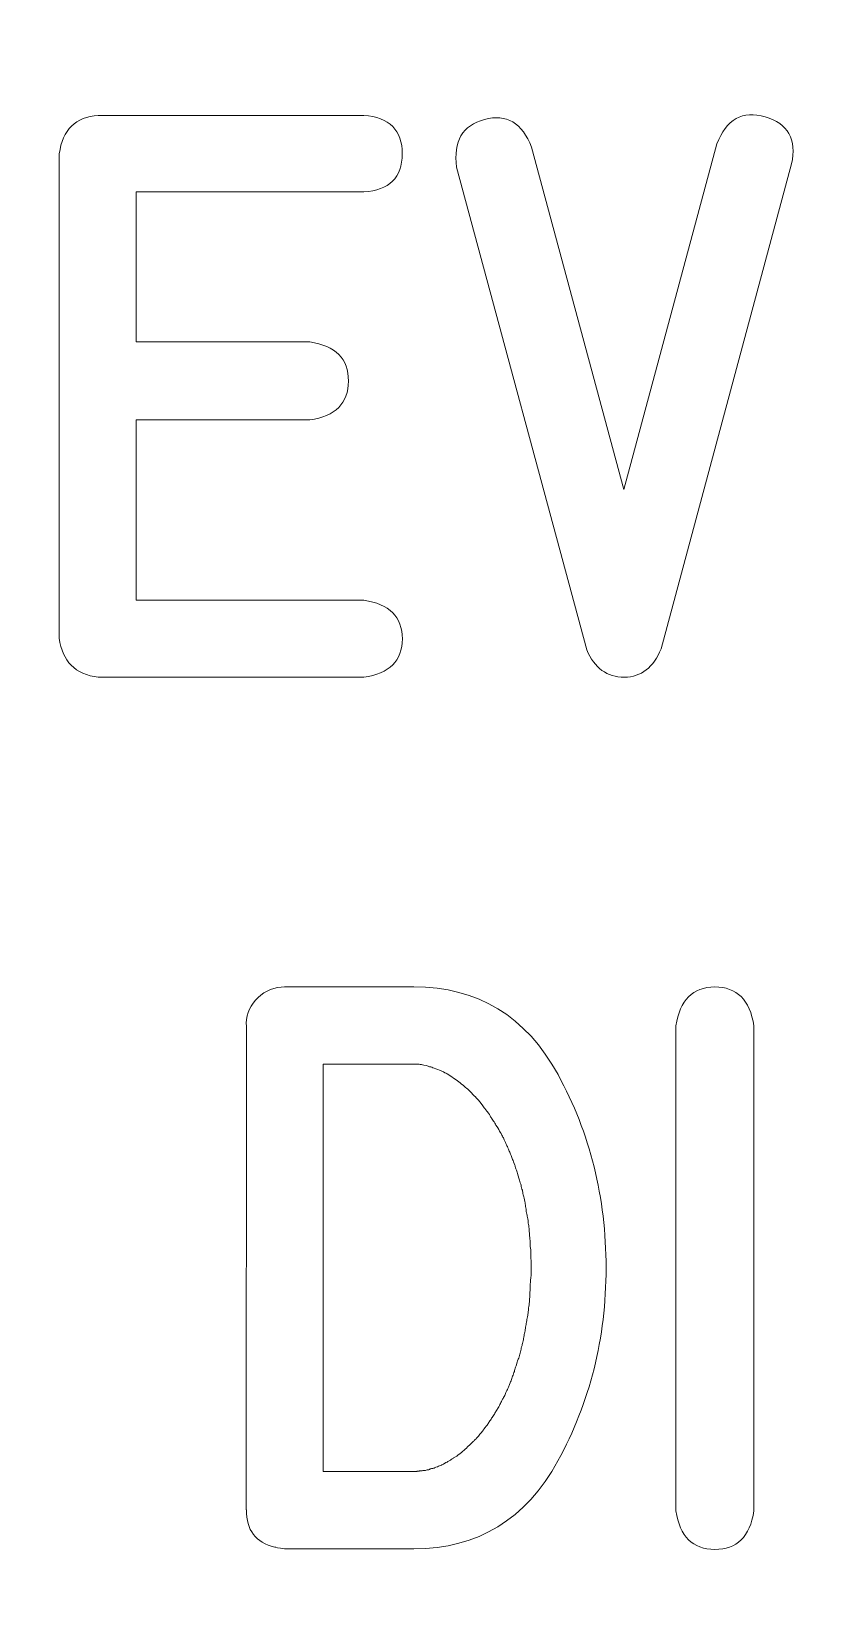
# Model space of a CAD drawing. Header units: millimetres. Extents: x -72 to 72, y -123 to 123.
# Drawn here: x 31.18 to 35.6, y 105.15 to 114.09 of the extents above; entities that cross this region are included whole.
import ezdxf

# ---------------------------------------------------------------- set-up
doc = ezdxf.new("R2010")
doc.units = ezdxf.units.MM
doc.header["$MEASUREMENT"] = 0
doc.layers.add('Layer 1', color=7, linetype='Continuous')

msp = doc.modelspace()

# ---------------------------------------------------------------- linework, layer by layer
at = {"layer": 'Layer 1', "lineweight": 9}
msp.add_open_spline([(70.725, 123.025), (70.725, 123.025), (-70.725, 123.025), (-70.725, 123.025), (-70.725, 123.025), (-71.1231, 123.0247), (-71.5047, 122.8663), (-71.786, 122.5847), (-71.786, 122.5847), (-72.0673, 122.303), (-72.2252, 121.923), (-72.225, 121.525), (-72.225, 121.525), (-72.225, 121.525), (-72.225, 117.0375), (-72.225, 117.0375), (-72.225, 117.0375), (-72.2247, 116.6394), (-72.0664, 116.2577), (-71.7847, 115.9764), (-71.7847, 115.9764), (-71.503, 115.6951), (-71.1231, 115.5372), (-70.725, 115.5375), (-70.725, 115.5375), (-70.725, 115.5375), (-68.2625, 115.5375), (-68.2625, 115.5375), (-68.2625, 115.5375), (-66.1189, 115.5375), (-64.1381, 114.3939), (-63.0663, 112.5375), (-63.0663, 112.5375), (-61.9945, 110.6811), (-61.9945, 108.3939), (-63.0663, 106.5375), (-63.0663, 106.5375), (-64.1381, 104.6811), (-66.1189, 103.5375), (-68.2625, 103.5375), (-68.2625, 103.5375), (-68.2625, 103.5375), (-70.725, 103.5375), (-70.725, 103.5375), (-70.725, 103.5375), (-71.1231, 103.5372), (-71.5047, 103.3788), (-71.786, 103.0972), (-71.786, 103.0972), (-72.0673, 102.8155), (-72.2252, 102.4355), (-72.225, 102.0375), (-72.225, 102.0375), (-72.225, 102.0375), (-72.225, 50.3625), (-72.225, 50.3625), (-72.225, 50.3625), (-72.2247, 49.9644), (-72.0664, 49.5827), (-71.7847, 49.3014), (-71.7847, 49.3014), (-71.503, 49.0201), (-71.1231, 48.8622), (-70.725, 48.8625), (-70.725, 48.8625), (-70.725, 48.8625), (-68.2625, 48.8625), (-68.2625, 48.8625), (-68.2625, 48.8625), (-66.1189, 48.8625), (-64.1381, 47.7189), (-63.0663, 45.8625), (-63.0663, 45.8625), (-61.9945, 44.0061), (-61.9945, 41.7189), (-63.0663, 39.8625), (-63.0663, 39.8625), (-64.1381, 38.0061), (-66.1189, 36.8625), (-68.2625, 36.8625), (-68.2625, 36.8625), (-68.2625, 36.8625), (-70.725, 36.8625), (-70.725, 36.8625), (-70.725, 36.8625), (-71.1231, 36.8622), (-71.5047, 36.7038), (-71.786, 36.4222), (-71.786, 36.4222), (-72.0673, 36.1405), (-72.2252, 35.7605), (-72.225, 35.3625), (-72.225, 35.3625), (-72.225, 35.3625), (-72.225, -35.3625), (-72.225, -35.3625), (-72.225, -35.3625), (-72.2247, -35.7606), (-72.0664, -36.1423), (-71.7847, -36.4236), (-71.7847, -36.4236), (-71.503, -36.7049), (-71.1231, -36.8628), (-70.725, -36.8625), (-70.725, -36.8625), (-70.725, -36.8625), (-68.2625, -36.8625), (-68.2625, -36.8625), (-68.2625, -36.8625), (-66.1189, -36.8625), (-64.1381, -38.0061), (-63.0663, -39.8625), (-63.0663, -39.8625), (-61.9945, -41.7189), (-61.9945, -44.0061), (-63.0663, -45.8625), (-63.0663, -45.8625), (-64.1381, -47.7189), (-66.1189, -48.8625), (-68.2625, -48.8625), (-68.2625, -48.8625), (-68.2625, -48.8625), (-70.725, -48.8625), (-70.725, -48.8625), (-70.725, -48.8625), (-71.1231, -48.8628), (-71.5047, -49.0212), (-71.786, -49.3028), (-71.786, -49.3028), (-72.0673, -49.5845), (-72.2252, -49.9645), (-72.225, -50.3625), (-72.225, -50.3625), (-72.225, -50.3625), (-72.225, -102.0375), (-72.225, -102.0375), (-72.225, -102.0375), (-72.2247, -102.4356), (-72.0664, -102.8173), (-71.7847, -103.0986), (-71.7847, -103.0986), (-71.503, -103.3799), (-71.1231, -103.5378), (-70.725, -103.5375), (-70.725, -103.5375), (-70.725, -103.5375), (-68.2625, -103.5375), (-68.2625, -103.5375), (-68.2625, -103.5375), (-66.1189, -103.5375), (-64.1381, -104.6811), (-63.0663, -106.5375), (-63.0663, -106.5375), (-61.9945, -108.3939), (-61.9945, -110.6811), (-63.0663, -112.5375), (-63.0663, -112.5375), (-64.1381, -114.3939), (-66.1189, -115.5375), (-68.2625, -115.5375), (-68.2625, -115.5375), (-68.2625, -115.5375), (-70.725, -115.5375), (-70.725, -115.5375), (-70.725, -115.5375), (-71.1231, -115.5378), (-71.5047, -115.6962), (-71.786, -115.9778), (-71.786, -115.9778), (-72.0673, -116.2595), (-72.2252, -116.6395), (-72.225, -117.0375), (-72.225, -117.0375), (-72.225, -117.0375), (-72.225, -121.525), (-72.225, -121.525), (-72.225, -121.525), (-72.2247, -121.9231), (-72.0664, -122.3048), (-71.7847, -122.5861), (-71.7847, -122.5861), (-71.503, -122.8674), (-71.1231, -123.0253), (-70.725, -123.025), (-70.725, -123.025), (-70.725, -123.025), (70.725, -123.025), (70.725, -123.025), (70.725, -123.025), (71.1231, -123.0248), (71.5048, -122.8664), (71.7861, -122.5847), (71.7861, -122.5847), (72.0674, -122.3031), (72.2253, -121.9231), (72.225, -121.525), (72.225, -121.525), (72.225, -121.525), (72.225, -117.0375), (72.225, -117.0375), (72.225, -117.0375), (72.2248, -116.6395), (72.0664, -116.2578), (71.7847, -115.9765), (71.7847, -115.9765), (71.5031, -115.6952), (71.1231, -115.5373), (70.725, -115.5375), (70.725, -115.5375), (70.725, -115.5375), (68.2625, -115.5375), (68.2625, -115.5375), (68.2625, -115.5375), (66.1189, -115.5375), (64.1382, -114.3939), (63.0664, -112.5375), (63.0664, -112.5375), (61.9946, -110.6811), (61.9946, -108.3939), (63.0664, -106.5375), (63.0664, -106.5375), (64.1382, -104.6811), (66.1189, -103.5375), (68.2625, -103.5375), (68.2625, -103.5375), (68.2625, -103.5375), (70.725, -103.5375), (70.725, -103.5375), (70.725, -103.5375), (71.1231, -103.5373), (71.5048, -103.3789), (71.7861, -103.0972), (71.7861, -103.0972), (72.0674, -102.8156), (72.2253, -102.4356), (72.225, -102.0375), (72.225, -102.0375), (72.225, -102.0375), (72.225, -50.3625), (72.225, -50.3625), (72.225, -50.3625), (72.2248, -49.9645), (72.0664, -49.5828), (71.7847, -49.3015), (71.7847, -49.3015), (71.5031, -49.0202), (71.1231, -48.8623), (70.725, -48.8625), (70.725, -48.8625), (70.725, -48.8625), (68.2625, -48.8625), (68.2625, -48.8625), (68.2625, -48.8625), (66.1189, -48.8625), (64.1382, -47.7189), (63.0664, -45.8625), (63.0664, -45.8625), (61.9946, -44.0061), (61.9946, -41.7189), (63.0664, -39.8625), (63.0664, -39.8625), (64.1382, -38.0061), (66.1189, -36.8625), (68.2625, -36.8625), (68.2625, -36.8625), (68.2625, -36.8625), (70.725, -36.8625), (70.725, -36.8625), (70.725, -36.8625), (71.1231, -36.8623), (71.5048, -36.7039), (71.7861, -36.4222), (71.7861, -36.4222), (72.0674, -36.1406), (72.2253, -35.7606), (72.225, -35.3625), (72.225, -35.3625), (72.225, -35.3625), (72.225, 35.3625), (72.225, 35.3625), (72.225, 35.3625), (72.2248, 35.7605), (72.0664, 36.1422), (71.7847, 36.4235), (71.7847, 36.4235), (71.5031, 36.7048), (71.1231, 36.8627), (70.725, 36.8625), (70.725, 36.8625), (70.725, 36.8625), (68.2625, 36.8625), (68.2625, 36.8625), (68.2625, 36.8625), (66.1189, 36.8625), (64.1382, 38.0061), (63.0664, 39.8625), (63.0664, 39.8625), (61.9946, 41.7189), (61.9946, 44.0061), (63.0664, 45.8625), (63.0664, 45.8625), (64.1382, 47.7189), (66.1189, 48.8625), (68.2625, 48.8625), (68.2625, 48.8625), (68.2625, 48.8625), (70.725, 48.8625), (70.725, 48.8625), (70.725, 48.8625), (71.1231, 48.8627), (71.5048, 49.0211), (71.7861, 49.3028), (71.7861, 49.3028), (72.0674, 49.5844), (72.2253, 49.9644), (72.225, 50.3625), (72.225, 50.3625), (72.225, 50.3625), (72.225, 102.0375), (72.225, 102.0375), (72.225, 102.0375), (72.2248, 102.4355), (72.0664, 102.8172), (71.7847, 103.0985), (71.7847, 103.0985), (71.5031, 103.3798), (71.1231, 103.5377), (70.725, 103.5375), (70.725, 103.5375), (70.725, 103.5375), (68.2625, 103.5375), (68.2625, 103.5375), (68.2625, 103.5375), (66.1189, 103.5375), (64.1382, 104.6811), (63.0664, 106.5375), (63.0664, 106.5375), (61.9946, 108.3939), (61.9946, 110.6811), (63.0664, 112.5375), (63.0664, 112.5375), (64.1382, 114.3939), (66.1189, 115.5375), (68.2625, 115.5375), (68.2625, 115.5375), (68.2625, 115.5375), (70.725, 115.5375), (70.725, 115.5375), (70.725, 115.5375), (71.1231, 115.5377), (71.5048, 115.6961), (71.7861, 115.9778), (71.7861, 115.9778), (72.0674, 116.2594), (72.2253, 116.6394), (72.225, 117.0375), (72.225, 117.0375), (72.225, 117.0375), (72.225, 121.525), (72.225, 121.525), (72.225, 121.525), (72.2248, 121.923), (72.0664, 122.3047), (71.7847, 122.586), (71.7847, 122.586), (71.5031, 122.8673), (71.1231, 123.0252), (70.725, 123.025)], degree=3, knots=[0, 0, 0, 0, 0.010753, 0.010753, 0.010753, 0.010753, 0.021505, 0.021505, 0.021505, 0.021505, 0.032258, 0.032258, 0.032258, 0.032258, 0.043011, 0.043011, 0.043011, 0.043011, 0.053763, 0.053763, 0.053763, 0.053763, 0.064516, 0.064516, 0.064516, 0.064516, 0.075269, 0.075269, 0.075269, 0.075269, 0.086022, 0.086022, 0.086022, 0.086022, 0.096774, 0.096774, 0.096774, 0.096774, 0.107527, 0.107527, 0.107527, 0.107527, 0.11828, 0.11828, 0.11828, 0.11828, 0.129032, 0.129032, 0.129032, 0.129032, 0.139785, 0.139785, 0.139785, 0.139785, 0.150538, 0.150538, 0.150538, 0.150538, 0.16129, 0.16129, 0.16129, 0.16129, 0.172043, 0.172043, 0.172043, 0.172043, 0.182796, 0.182796, 0.182796, 0.182796, 0.193548, 0.193548, 0.193548, 0.193548, 0.204301, 0.204301, 0.204301, 0.204301, 0.215054, 0.215054, 0.215054, 0.215054, 0.225806, 0.225806, 0.225806, 0.225806, 0.236559, 0.236559, 0.236559, 0.236559, 0.247312, 0.247312, 0.247312, 0.247312, 0.258065, 0.258065, 0.258065, 0.258065, 0.268817, 0.268817, 0.268817, 0.268817, 0.27957, 0.27957, 0.27957, 0.27957, 0.290323, 0.290323, 0.290323, 0.290323, 0.301075, 0.301075, 0.301075, 0.301075, 0.311828, 0.311828, 0.311828, 0.311828, 0.322581, 0.322581, 0.322581, 0.322581, 0.333333, 0.333333, 0.333333, 0.333333, 0.344086, 0.344086, 0.344086, 0.344086, 0.354839, 0.354839, 0.354839, 0.354839, 0.365591, 0.365591, 0.365591, 0.365591, 0.376344, 0.376344, 0.376344, 0.376344, 0.387097, 0.387097, 0.387097, 0.387097, 0.397849, 0.397849, 0.397849, 0.397849, 0.408602, 0.408602, 0.408602, 0.408602, 0.419355, 0.419355, 0.419355, 0.419355, 0.430108, 0.430108, 0.430108, 0.430108, 0.44086, 0.44086, 0.44086, 0.44086, 0.451613, 0.451613, 0.451613, 0.451613, 0.462366, 0.462366, 0.462366, 0.462366, 0.473118, 0.473118, 0.473118, 0.473118, 0.483871, 0.483871, 0.483871, 0.483871, 0.494624, 0.494624, 0.494624, 0.494624, 0.505376, 0.505376, 0.505376, 0.505376, 0.516129, 0.516129, 0.516129, 0.516129, 0.526882, 0.526882, 0.526882, 0.526882, 0.537634, 0.537634, 0.537634, 0.537634, 0.548387, 0.548387, 0.548387, 0.548387, 0.55914, 0.55914, 0.55914, 0.55914, 0.569892, 0.569892, 0.569892, 0.569892, 0.580645, 0.580645, 0.580645, 0.580645, 0.591398, 0.591398, 0.591398, 0.591398, 0.602151, 0.602151, 0.602151, 0.602151, 0.612903, 0.612903, 0.612903, 0.612903, 0.623656, 0.623656, 0.623656, 0.623656, 0.634409, 0.634409, 0.634409, 0.634409, 0.645161, 0.645161, 0.645161, 0.645161, 0.655914, 0.655914, 0.655914, 0.655914, 0.666667, 0.666667, 0.666667, 0.666667, 0.677419, 0.677419, 0.677419, 0.677419, 0.688172, 0.688172, 0.688172, 0.688172, 0.698925, 0.698925, 0.698925, 0.698925, 0.709677, 0.709677, 0.709677, 0.709677, 0.72043, 0.72043, 0.72043, 0.72043, 0.731183, 0.731183, 0.731183, 0.731183, 0.741935, 0.741935, 0.741935, 0.741935, 0.752688, 0.752688, 0.752688, 0.752688, 0.763441, 0.763441, 0.763441, 0.763441, 0.774194, 0.774194, 0.774194, 0.774194, 0.784946, 0.784946, 0.784946, 0.784946, 0.795699, 0.795699, 0.795699, 0.795699, 0.806452, 0.806452, 0.806452, 0.806452, 0.817204, 0.817204, 0.817204, 0.817204, 0.827957, 0.827957, 0.827957, 0.827957, 0.83871, 0.83871, 0.83871, 0.83871, 0.849462, 0.849462, 0.849462, 0.849462, 0.860215, 0.860215, 0.860215, 0.860215, 0.870968, 0.870968, 0.870968, 0.870968, 0.88172, 0.88172, 0.88172, 0.88172, 0.892473, 0.892473, 0.892473, 0.892473, 0.903226, 0.903226, 0.903226, 0.903226, 0.913978, 0.913978, 0.913978, 0.913978, 0.924731, 0.924731, 0.924731, 0.924731, 0.935484, 0.935484, 0.935484, 0.935484, 0.946237, 0.946237, 0.946237, 0.946237, 0.956989, 0.956989, 0.956989, 0.956989, 0.967742, 0.967742, 0.967742, 0.967742, 0.978495, 0.978495, 0.978495, 0.978495, 1, 1, 1, 1], dxfattribs=at)
at = {"layer": 'Layer 1', "color": 240, "lineweight": 9}
for points, knots in [([(33.0535, 113.1822), (33.0535, 113.1822), (31.7681, 113.1822), (31.7681, 113.1822), (31.7681, 113.1822), (31.7681, 113.1822), (31.7681, 112.3339), (31.7681, 112.3339), (31.7681, 112.3339), (31.7681, 112.3339), (32.7481, 112.3339), (32.7481, 112.3339), (32.7481, 112.3339), (32.8947, 112.3122), (32.9677, 112.2387), (32.9672, 112.1133), (32.9672, 112.1133), (32.9667, 111.9873), (32.8936, 111.9143), (32.7481, 111.8937), (32.7481, 111.8937), (32.7481, 111.8937), (31.7681, 111.8937), (31.7681, 111.8937), (31.7681, 111.8937), (31.7681, 111.8937), (31.7681, 110.875), (31.7681, 110.875), (31.7681, 110.875), (31.7681, 110.875), (33.0535, 110.875), (33.0535, 110.875), (33.0535, 110.875), (33.199, 110.8533), (33.272, 110.7808), (33.272, 110.6565), (33.272, 110.6565), (33.272, 110.5326), (33.199, 110.4601), (33.0535, 110.4395), (33.0535, 110.4395), (33.0535, 110.4395), (31.5527, 110.4395), (31.5527, 110.4395), (31.5527, 110.4395), (31.4236, 110.4559), (31.3501, 110.5295), (31.3326, 110.6596), (31.3326, 110.6596), (31.3326, 110.6596), (31.3326, 113.3975), (31.3326, 113.3975), (31.3326, 113.3975), (31.3522, 113.5341), (31.4257, 113.606), (31.5527, 113.6145), (31.5527, 113.6145), (31.5527, 113.6145), (33.0535, 113.6145), (33.0535, 113.6145), (33.0535, 113.6145), (33.199, 113.6034), (33.272, 113.5304), (33.2715, 113.3965), (33.2715, 113.3965), (33.2709, 113.2626), (33.1979, 113.1912), (33.0535, 113.1822)], [0, 0, 0, 0, 0.055556, 0.055556, 0.055556, 0.055556, 0.111111, 0.111111, 0.111111, 0.111111, 0.166667, 0.166667, 0.166667, 0.166667, 0.222222, 0.222222, 0.222222, 0.222222, 0.277778, 0.277778, 0.277778, 0.277778, 0.333333, 0.333333, 0.333333, 0.333333, 0.388889, 0.388889, 0.388889, 0.388889, 0.444444, 0.444444, 0.444444, 0.444444, 0.5, 0.5, 0.5, 0.5, 0.555556, 0.555556, 0.555556, 0.555556, 0.611111, 0.611111, 0.611111, 0.611111, 0.666667, 0.666667, 0.666667, 0.666667, 0.722222, 0.722222, 0.722222, 0.722222, 0.777778, 0.777778, 0.777778, 0.777778, 0.833333, 0.833333, 0.833333, 0.833333, 0.888889, 0.888889, 0.888889, 0.888889, 1, 1, 1, 1]), ([(33.5789, 113.3213), (33.5593, 113.4685), (33.6117, 113.5584), (33.736, 113.5912), (33.736, 113.5912), (33.8609, 113.6246), (33.9493, 113.5722), (34.0022, 113.4346), (34.0022, 113.4346), (34.0022, 113.4346), (34.5245, 111.5), (34.5245, 111.5), (34.5245, 111.5), (34.5245, 111.5), (35.05, 113.4531), (35.05, 113.4531), (35.05, 113.4531), (35.1029, 113.5928), (35.1939, 113.6436), (35.323, 113.606), (35.323, 113.606), (35.4521, 113.5685), (35.5019, 113.4796), (35.4717, 113.3399), (35.4717, 113.3399), (35.4717, 113.3399), (34.734, 110.6009), (34.734, 110.6009), (34.734, 110.6009), (34.6922, 110.4945), (34.6235, 110.4406), (34.5261, 110.44), (34.5261, 110.44), (34.4287, 110.4395), (34.3583, 110.4914), (34.3139, 110.5945), (34.3139, 110.5945), (34.3139, 110.5945), (33.5789, 113.3213), (33.5789, 113.3213)], [0, 0, 0, 0, 0.090909, 0.090909, 0.090909, 0.090909, 0.181818, 0.181818, 0.181818, 0.181818, 0.272727, 0.272727, 0.272727, 0.272727, 0.363636, 0.363636, 0.363636, 0.363636, 0.454545, 0.454545, 0.454545, 0.454545, 0.545455, 0.545455, 0.545455, 0.545455, 0.636364, 0.636364, 0.636364, 0.636364, 0.727273, 0.727273, 0.727273, 0.727273, 0.818182, 0.818182, 0.818182, 0.818182, 1, 1, 1, 1]), ([(32.6063, 108.6899), (32.6063, 108.6899), (33.3365, 108.6899), (33.3365, 108.6899), (33.3365, 108.6899), (33.6995, 108.6899), (33.971, 108.5248), (34.152, 108.1941), (34.152, 108.1941), (34.3329, 107.8633), (34.4234, 107.4993), (34.4234, 107.1024), (34.4234, 107.1024), (34.4234, 106.7055), (34.3324, 106.342), (34.1514, 106.0113), (34.1514, 106.0113), (33.9699, 105.6805), (33.6985, 105.5149), (33.3365, 105.5149), (33.3365, 105.5149), (33.3365, 105.5149), (32.6063, 105.5149), (32.6063, 105.5149), (32.6063, 105.5149), (32.6063, 105.5149), (32.6094, 105.5149), (32.6094, 105.5149), (32.6094, 105.5149), (32.6094, 105.5149), (32.6063, 105.5149), (32.6063, 105.5149), (32.6063, 105.5149), (32.5724, 105.5202), (32.5539, 105.5234), (32.5507, 105.5244), (32.5507, 105.5244), (32.4433, 105.5498), (32.3898, 105.6202), (32.3909, 105.735), (32.3909, 105.735), (32.3909, 105.735), (32.3893, 105.735), (32.3893, 105.735), (32.3893, 105.735), (32.3893, 105.735), (32.3909, 108.4729), (32.3909, 108.4729), (32.3909, 108.4729), (32.3898, 108.4761), (32.3893, 108.4804), (32.3893, 108.4851), (32.3893, 108.4851), (32.3925, 108.5423), (32.4147, 108.5904), (32.4565, 108.6301), (32.4565, 108.6301), (32.4988, 108.6698), (32.5491, 108.6899), (32.6078, 108.6899), (32.6078, 108.6899), (32.6078, 108.6899), (32.6063, 108.6899), (32.6063, 108.6899)], [0, 0, 0, 0, 0.058824, 0.058824, 0.058824, 0.058824, 0.117647, 0.117647, 0.117647, 0.117647, 0.176471, 0.176471, 0.176471, 0.176471, 0.235294, 0.235294, 0.235294, 0.235294, 0.294118, 0.294118, 0.294118, 0.294118, 0.352941, 0.352941, 0.352941, 0.352941, 0.411765, 0.411765, 0.411765, 0.411765, 0.470588, 0.470588, 0.470588, 0.470588, 0.529412, 0.529412, 0.529412, 0.529412, 0.588235, 0.588235, 0.588235, 0.588235, 0.647059, 0.647059, 0.647059, 0.647059, 0.705882, 0.705882, 0.705882, 0.705882, 0.764706, 0.764706, 0.764706, 0.764706, 0.823529, 0.823529, 0.823529, 0.823529, 0.882353, 0.882353, 0.882353, 0.882353, 1, 1, 1, 1]), ([(35.259, 105.7287), (35.2362, 105.5832), (35.1627, 105.5107), (35.0383, 105.5112), (35.0383, 105.5112), (34.9134, 105.5117), (34.8404, 105.5842), (34.8187, 105.7287), (34.8187, 105.7287), (34.8187, 105.7287), (34.8187, 108.4698), (34.8187, 108.4698), (34.8187, 108.4698), (34.8404, 108.6153), (34.9134, 108.6888), (35.0383, 108.6894), (35.0383, 108.6894), (35.1627, 108.6899), (35.2362, 108.6163), (35.259, 108.4698), (35.259, 108.4698), (35.259, 108.4698), (35.259, 105.7287), (35.259, 105.7287)], [0, 0, 0, 0, 0.142857, 0.142857, 0.142857, 0.142857, 0.285714, 0.285714, 0.285714, 0.285714, 0.428571, 0.428571, 0.428571, 0.428571, 0.571429, 0.571429, 0.571429, 0.571429, 0.714286, 0.714286, 0.714286, 0.714286, 1, 1, 1, 1]), ([(33.3365, 105.952), (33.3386, 105.952), (33.3407, 105.952), (33.3429, 105.952), (33.3429, 105.952), (33.345, 105.952), (33.3476, 105.952), (33.3503, 105.952), (33.3503, 105.952), (33.3524, 105.952), (33.3545, 105.9525), (33.3561, 105.9531), (33.3561, 105.9531), (33.3577, 105.9536), (33.3598, 105.9536), (33.363, 105.9536), (33.363, 105.9536), (33.3651, 105.9536), (33.3672, 105.9541), (33.3698, 105.9546), (33.3698, 105.9546), (33.3725, 105.9552), (33.3751, 105.9552), (33.3783, 105.9552), (33.3783, 105.9552), (33.3804, 105.9552), (33.3825, 105.9557), (33.3847, 105.9557), (33.3847, 105.9557), (33.3868, 105.9562), (33.3894, 105.9568), (33.3926, 105.9568), (33.3926, 105.9568), (33.3942, 105.9568), (33.3963, 105.9568), (33.3984, 105.9573), (33.3984, 105.9573), (33.4005, 105.9578), (33.4032, 105.9583), (33.4064, 105.9583), (33.4064, 105.9583), (33.4106, 105.9605), (33.4148, 105.9615), (33.4185, 105.9615), (33.4185, 105.9615), (33.4206, 105.9615), (33.4228, 105.962), (33.4249, 105.9636), (33.4249, 105.9636), (33.427, 105.9652), (33.4296, 105.9668), (33.4328, 105.9673), (33.4328, 105.9673), (33.4349, 105.9673), (33.4371, 105.9679), (33.4397, 105.9684), (33.4397, 105.9684), (33.4423, 105.9689), (33.445, 105.9695), (33.4482, 105.9705), (33.4482, 105.9705), (33.4503, 105.9705), (33.4524, 105.971), (33.4545, 105.9721), (33.4545, 105.9721), (33.4566, 105.9732), (33.4587, 105.9742), (33.4619, 105.9753), (33.4619, 105.9753), (33.4683, 105.9774), (33.473, 105.9795), (33.4762, 105.9816), (33.4762, 105.9816), (33.4947, 105.988), (33.5, 105.9896), (33.4916, 105.988), (33.4916, 105.988), (33.4937, 105.988), (33.4958, 105.9885), (33.4979, 105.9901), (33.4979, 105.9901), (33.5, 105.9917), (33.5027, 105.9927), (33.5053, 105.9938), (33.5053, 105.9938), (33.5148, 106.0001), (33.5191, 106.0028), (33.518, 106.0017), (33.518, 106.0017), (33.5281, 106.007), (33.5334, 106.0097), (33.5334, 106.0097), (33.5334, 106.0097), (33.5355, 106.0107), (33.5376, 106.0118), (33.5397, 106.0134), (33.5397, 106.0134), (33.5418, 106.015), (33.5445, 106.0166), (33.5476, 106.0187), (33.5476, 106.0187), (33.5566, 106.025), (33.5614, 106.0282), (33.5614, 106.0282), (33.5614, 106.0282), (33.5635, 106.0293), (33.5656, 106.0303), (33.5683, 106.0319), (33.5683, 106.0319), (33.5709, 106.0335), (33.5736, 106.0351), (33.5768, 106.0372), (33.5768, 106.0372), (33.5789, 106.0382), (33.581, 106.0398), (33.5831, 106.042), (33.5831, 106.042), (33.5852, 106.0441), (33.5879, 106.0462), (33.591, 106.0483), (33.591, 106.0483), (33.5926, 106.0494), (33.5947, 106.0504), (33.5969, 106.052), (33.5969, 106.052), (33.599, 106.0536), (33.6016, 106.0557), (33.6048, 106.0573), (33.6048, 106.0573), (33.6069, 106.0594), (33.6122, 106.0636), (33.6201, 106.07), (33.6201, 106.07), (33.6286, 106.0785), (33.6328, 106.0822), (33.6328, 106.0822), (33.6328, 106.0822), (33.635, 106.0843), (33.6365, 106.0864), (33.6387, 106.0885), (33.6387, 106.0885), (33.6408, 106.0906), (33.6434, 106.0933), (33.6466, 106.0965), (33.6466, 106.0965), (33.6487, 106.0986), (33.6508, 106.1002), (33.653, 106.1023), (33.653, 106.1023), (33.6551, 106.1044), (33.6572, 106.107), (33.6604, 106.1102), (33.6604, 106.1102), (33.6635, 106.1123), (33.6683, 106.1166), (33.6746, 106.1224), (33.6746, 106.1224), (33.6768, 106.1245), (33.6789, 106.1266), (33.6805, 106.1287), (33.6805, 106.1287), (33.6826, 106.1309), (33.6852, 106.1335), (33.6884, 106.1367), (33.6884, 106.1367), (33.6905, 106.1388), (33.6926, 106.1409), (33.6948, 106.1436), (33.6948, 106.1436), (33.6969, 106.1462), (33.6995, 106.1488), (33.7022, 106.152), (33.7022, 106.152), (33.7149, 106.1684), (33.7191, 106.1737), (33.7149, 106.1674), (33.7149, 106.1674), (33.7223, 106.1748), (33.7265, 106.1806), (33.7286, 106.1848), (33.7286, 106.1848), (33.7381, 106.197), (33.7424, 106.2028), (33.7413, 106.2018), (33.7413, 106.2018), (33.7434, 106.2049), (33.7456, 106.2076), (33.7471, 106.2102), (33.7471, 106.2102), (33.7493, 106.2129), (33.7519, 106.2155), (33.7551, 106.2187), (33.7551, 106.2187), (33.7572, 106.2219), (33.7588, 106.225), (33.7604, 106.2282), (33.7604, 106.2282), (33.762, 106.2314), (33.7646, 106.234), (33.7673, 106.2372), (33.7673, 106.2372), (33.7683, 106.2404), (33.7704, 106.2436), (33.7731, 106.2473), (33.7731, 106.2473), (33.7757, 106.251), (33.7778, 106.2541), (33.78, 106.2573), (33.78, 106.2573), (33.7863, 106.2658), (33.79, 106.2721), (33.7921, 106.2764), (33.7921, 106.2764), (33.7942, 106.279), (33.7964, 106.2827), (33.7979, 106.2864), (33.7979, 106.2864), (33.7995, 106.2896), (33.8016, 106.2933), (33.8048, 106.2965), (33.8048, 106.2965), (33.8069, 106.2991), (33.8085, 106.3028), (33.8101, 106.3065), (33.8101, 106.3065), (33.8117, 106.3097), (33.8138, 106.3134), (33.817, 106.3166), (33.817, 106.3166), (33.8191, 106.3214), (33.8223, 106.3282), (33.8265, 106.3367), (33.8265, 106.3367), (33.8286, 106.3399), (33.8302, 106.343), (33.8318, 106.3473), (33.8318, 106.3473), (33.8334, 106.3515), (33.8355, 106.3557), (33.8387, 106.36), (33.8387, 106.36), (33.8408, 106.3632), (33.8429, 106.3663), (33.8445, 106.37), (33.8445, 106.37), (33.8456, 106.3737), (33.8482, 106.3774), (33.8514, 106.3817), (33.8514, 106.3817), (33.8524, 106.3849), (33.8535, 106.388), (33.8551, 106.3923), (33.8551, 106.3923), (33.8567, 106.3965), (33.8583, 106.4007), (33.8604, 106.405), (33.8604, 106.405), (33.8636, 106.4097), (33.8673, 106.4177), (33.8715, 106.4282), (33.8715, 106.4282), (33.8816, 106.4536), (33.8853, 106.4621), (33.8821, 106.4526), (33.8821, 106.4526), (33.8831, 106.4558), (33.8847, 106.46), (33.8863, 106.4642), (33.8863, 106.4642), (33.8879, 106.469), (33.8895, 106.4738), (33.8916, 106.4775), (33.8916, 106.4775), (33.8927, 106.4817), (33.8937, 106.4859), (33.8953, 106.4902), (33.8953, 106.4902), (33.8969, 106.4944), (33.899, 106.4986), (33.9006, 106.5039), (33.9006, 106.5039), (33.9038, 106.5134), (33.9064, 106.5214), (33.9085, 106.5288), (33.9085, 106.5288), (33.9096, 106.533), (33.9107, 106.5373), (33.9122, 106.5415), (33.9122, 106.5415), (33.9138, 106.5452), (33.9159, 106.55), (33.9181, 106.5552), (33.9181, 106.5552), (33.9138, 106.5447), (33.9165, 106.5537), (33.9255, 106.5817), (33.9255, 106.5817), (33.9276, 106.5865), (33.9308, 106.5955), (33.935, 106.6076), (33.935, 106.6076), (33.935, 106.6119), (33.9355, 106.6166), (33.9371, 106.6209), (33.9371, 106.6209), (33.9387, 106.6256), (33.9403, 106.6304), (33.9413, 106.6357), (33.9413, 106.6357), (33.9424, 106.6399), (33.9435, 106.6441), (33.9445, 106.6489), (33.9445, 106.6489), (33.9451, 106.6537), (33.9466, 106.6584), (33.9488, 106.6637), (33.9488, 106.6637), (33.9488, 106.6669), (33.9498, 106.6706), (33.9514, 106.6754), (33.9514, 106.6754), (33.953, 106.6801), (33.954, 106.6849), (33.9551, 106.6902), (33.9551, 106.6902), (33.9562, 106.6971), (33.9578, 106.7071), (33.9599, 106.7193), (33.9599, 106.7193), (33.9599, 106.7235), (33.9604, 106.7278), (33.962, 106.7325), (33.962, 106.7325), (33.9636, 106.7373), (33.9652, 106.742), (33.9657, 106.7473), (33.9657, 106.7473), (33.9657, 106.7516), (33.9662, 106.7558), (33.9673, 106.7606), (33.9673, 106.7606), (33.9683, 106.7653), (33.9694, 106.7701), (33.9705, 106.7754), (33.9705, 106.7754), (33.9715, 106.7828), (33.9731, 106.7923), (33.9752, 106.805), (33.9752, 106.805), (33.9752, 106.8087), (33.9763, 106.8135), (33.9779, 106.8188), (33.9779, 106.8188), (33.9789, 106.8241), (33.9805, 106.8288), (33.9816, 106.8341), (33.9816, 106.8341), (33.9816, 106.8415), (33.9826, 106.851), (33.9847, 106.8637), (33.9847, 106.8637), (33.9847, 106.868), (33.9847, 106.8722), (33.9853, 106.877), (33.9853, 106.877), (33.9858, 106.8817), (33.9869, 106.887), (33.9879, 106.8929), (33.9879, 106.8929), (33.9895, 106.9056), (33.9906, 106.9151), (33.9906, 106.9225), (33.9906, 106.9225), (33.9916, 106.9299), (33.9921, 106.9394), (33.9921, 106.9521), (33.9921, 106.9521), (33.9932, 106.9595), (33.9937, 106.9696), (33.9937, 106.9828), (33.9937, 106.9828), (33.9948, 106.9902), (33.9953, 107.0003), (33.9953, 107.0124), (33.9953, 107.0124), (33.9953, 107.0177), (33.9959, 107.0225), (33.9964, 107.0273), (33.9964, 107.0273), (33.9969, 107.032), (33.9974, 107.0373), (33.9985, 107.0437), (33.9985, 107.0437), (33.9985, 107.0479), (33.999, 107.0521), (33.9996, 107.0569), (33.9996, 107.0569), (33.9996, 107.0611), (34.0001, 107.0669), (34.0001, 107.0728), (34.0001, 107.0728), (34.0001, 107.077), (34.0001, 107.0818), (34.0001, 107.0871), (34.0001, 107.0871), (34.0001, 107.0918), (34.0001, 107.0971), (34.0001, 107.1024), (34.0001, 107.1024), (34.0001, 107.1077), (34.0001, 107.1125), (34.0001, 107.1172), (34.0001, 107.1172), (34.0001, 107.122), (34.0001, 107.1267), (34.0001, 107.132), (34.0001, 107.132), (34.0001, 107.1368), (33.9996, 107.1421), (33.9996, 107.1463), (33.9996, 107.1463), (33.999, 107.1511), (33.9985, 107.1569), (33.9985, 107.1627), (33.9985, 107.1627), (33.9985, 107.167), (33.9985, 107.1717), (33.9985, 107.177), (33.9985, 107.177), (33.9985, 107.1818), (33.9985, 107.1871), (33.9985, 107.1924), (33.9985, 107.1924), (33.9985, 107.1987), (33.9974, 107.2088), (33.9953, 107.2236), (33.9953, 107.2236), (33.9953, 107.2358), (33.9948, 107.2453), (33.9937, 107.2511), (33.9937, 107.2511), (33.9937, 107.2585), (33.9927, 107.2691), (33.9906, 107.2839), (33.9906, 107.2839), (33.9906, 107.2961), (33.99, 107.3056), (33.989, 107.312), (33.989, 107.312), (33.989, 107.3188), (33.9884, 107.3289), (33.9863, 107.3411), (33.9863, 107.3411), (33.9853, 107.3453), (33.9842, 107.3501), (33.9837, 107.3553), (33.9837, 107.3553), (33.9832, 107.3601), (33.9832, 107.3654), (33.9832, 107.3707), (33.9832, 107.3707), (33.981, 107.3829), (33.9789, 107.3929), (33.9768, 107.4003), (33.9768, 107.4003), (33.9757, 107.404), (33.9747, 107.4088), (33.9736, 107.413), (33.9736, 107.413), (33.9726, 107.4178), (33.972, 107.4225), (33.972, 107.4278), (33.972, 107.4278), (33.971, 107.4352), (33.9694, 107.4448), (33.9673, 107.4575), (33.9673, 107.4575), (33.9662, 107.4649), (33.9652, 107.4744), (33.963, 107.4871), (33.963, 107.4871), (33.9588, 107.4993), (33.9562, 107.5088), (33.9551, 107.5146), (33.9551, 107.5146), (33.953, 107.5273), (33.9514, 107.5358), (33.9503, 107.5411), (33.9503, 107.5411), (33.9482, 107.5453), (33.9466, 107.5495), (33.9456, 107.5543), (33.9456, 107.5543), (33.9445, 107.5591), (33.944, 107.5638), (33.9429, 107.5691), (33.9429, 107.5691), (33.9419, 107.5734), (33.9403, 107.5776), (33.9382, 107.5824), (33.9382, 107.5824), (33.9361, 107.5871), (33.935, 107.5919), (33.935, 107.5972), (33.935, 107.5972), (33.9255, 107.6247), (33.9228, 107.6337), (33.9271, 107.6231), (33.9271, 107.6231), (33.9249, 107.6305), (33.9228, 107.6395), (33.9197, 107.6496), (33.9197, 107.6496), (33.9175, 107.6527), (33.9154, 107.6564), (33.9138, 107.6612), (33.9138, 107.6612), (33.9122, 107.666), (33.9112, 107.6702), (33.9101, 107.6744), (33.9101, 107.6744), (33.9091, 107.6776), (33.9059, 107.6866), (33.9006, 107.7009), (33.9006, 107.7009), (33.8969, 107.7109), (33.8937, 107.7194), (33.8916, 107.7258), (33.8916, 107.7258), (33.8895, 107.7289), (33.8879, 107.7326), (33.8863, 107.7374), (33.8863, 107.7374), (33.8847, 107.7422), (33.8831, 107.7464), (33.8821, 107.7506), (33.8821, 107.7506), (33.88, 107.7533), (33.8778, 107.757), (33.8763, 107.7612), (33.8763, 107.7612), (33.8741, 107.7654), (33.8726, 107.7697), (33.8715, 107.7739), (33.8715, 107.7739), (33.8673, 107.784), (33.8636, 107.7919), (33.8604, 107.7972), (33.8604, 107.7972), (33.8562, 107.8073), (33.8535, 107.8147), (33.8514, 107.8189), (33.8514, 107.8189), (33.8472, 107.8289), (33.8435, 107.8369), (33.8403, 107.8416), (33.8403, 107.8416), (33.8382, 107.8448), (33.836, 107.8485), (33.8345, 107.8522), (33.8345, 107.8522), (33.8323, 107.8554), (33.8308, 107.8591), (33.8297, 107.8623), (33.8297, 107.8623), (33.8233, 107.8723), (33.8191, 107.8797), (33.817, 107.884), (33.817, 107.884), (33.808, 107.8983), (33.8038, 107.9051), (33.8048, 107.9041), (33.8048, 107.9041), (33.8016, 107.9073), (33.7995, 107.9104), (33.7979, 107.9141), (33.7979, 107.9141), (33.7964, 107.9178), (33.7942, 107.921), (33.7921, 107.9242), (33.7921, 107.9242), (33.79, 107.9284), (33.7863, 107.9343), (33.78, 107.9427), (33.78, 107.9427), (33.7778, 107.9459), (33.7757, 107.9491), (33.7736, 107.9517), (33.7736, 107.9517), (33.7715, 107.9549), (33.7699, 107.9581), (33.7688, 107.9612), (33.7688, 107.9612), (33.7641, 107.9708), (33.7551, 107.9824), (33.7429, 107.9967), (33.7429, 107.9967), (33.7408, 107.9988), (33.7323, 108.0105), (33.718, 108.0311), (33.718, 108.0311), (33.7053, 108.0454), (33.6963, 108.056), (33.69, 108.0623), (33.69, 108.0623), (33.6836, 108.0692), (33.6746, 108.0792), (33.6619, 108.0914), (33.6619, 108.0914), (33.654, 108.1009), (33.645, 108.1094), (33.6355, 108.1179), (33.6355, 108.1179), (33.6286, 108.1232), (33.6186, 108.1306), (33.6064, 108.1412), (33.6064, 108.1412), (33.5958, 108.1496), (33.5863, 108.157), (33.5768, 108.1644), (33.5768, 108.1644), (33.5529, 108.1798), (33.5434, 108.1867), (33.5476, 108.1845), (33.5476, 108.1845), (33.5265, 108.1967), (33.5175, 108.2025), (33.5196, 108.2015), (33.5196, 108.2015), (33.5196, 108.2015), (33.5101, 108.2062), (33.4916, 108.2158), (33.4916, 108.2158), (33.4873, 108.2174), (33.4778, 108.2211), (33.4619, 108.2264), (33.4619, 108.2264), (33.4487, 108.2316), (33.4386, 108.2353), (33.4328, 108.2375), (33.4328, 108.2375), (33.4275, 108.238), (33.4228, 108.2396), (33.4185, 108.2412), (33.4185, 108.2412), (33.4148, 108.2428), (33.4106, 108.2443), (33.4064, 108.2465), (33.4064, 108.2465), (33.3878, 108.2496), (33.3783, 108.2512), (33.3783, 108.2512), (33.3783, 108.2512), (33.372, 108.2523), (33.363, 108.2528), (33.3503, 108.2528), (33.3503, 108.2528), (33.3476, 108.2528), (33.345, 108.2528), (33.3429, 108.2528), (33.3429, 108.2528), (33.3407, 108.2528), (33.3386, 108.2528), (33.3365, 108.2528), (33.3365, 108.2528), (33.3365, 108.2528), (32.8248, 108.2528), (32.8248, 108.2528), (32.8248, 108.2528), (32.8248, 108.2528), (32.8248, 105.952), (32.8248, 105.952), (32.8248, 105.952), (32.8248, 105.952), (32.8248, 105.952), (32.8248, 105.952), (32.8248, 105.952), (32.8248, 105.952), (33.3365, 105.952), (33.3365, 105.952)], [0, 0, 0, 0, 0.005848, 0.005848, 0.005848, 0.005848, 0.011696, 0.011696, 0.011696, 0.011696, 0.017544, 0.017544, 0.017544, 0.017544, 0.023392, 0.023392, 0.023392, 0.023392, 0.02924, 0.02924, 0.02924, 0.02924, 0.035088, 0.035088, 0.035088, 0.035088, 0.040936, 0.040936, 0.040936, 0.040936, 0.046784, 0.046784, 0.046784, 0.046784, 0.052632, 0.052632, 0.052632, 0.052632, 0.05848, 0.05848, 0.05848, 0.05848, 0.064327, 0.064327, 0.064327, 0.064327, 0.070175, 0.070175, 0.070175, 0.070175, 0.076023, 0.076023, 0.076023, 0.076023, 0.081871, 0.081871, 0.081871, 0.081871, 0.087719, 0.087719, 0.087719, 0.087719, 0.093567, 0.093567, 0.093567, 0.093567, 0.099415, 0.099415, 0.099415, 0.099415, 0.105263, 0.105263, 0.105263, 0.105263, 0.111111, 0.111111, 0.111111, 0.111111, 0.116959, 0.116959, 0.116959, 0.116959, 0.122807, 0.122807, 0.122807, 0.122807, 0.128655, 0.128655, 0.128655, 0.128655, 0.134503, 0.134503, 0.134503, 0.134503, 0.140351, 0.140351, 0.140351, 0.140351, 0.146199, 0.146199, 0.146199, 0.146199, 0.152047, 0.152047, 0.152047, 0.152047, 0.157895, 0.157895, 0.157895, 0.157895, 0.163743, 0.163743, 0.163743, 0.163743, 0.169591, 0.169591, 0.169591, 0.169591, 0.175439, 0.175439, 0.175439, 0.175439, 0.181287, 0.181287, 0.181287, 0.181287, 0.187135, 0.187135, 0.187135, 0.187135, 0.192982, 0.192982, 0.192982, 0.192982, 0.19883, 0.19883, 0.19883, 0.19883, 0.204678, 0.204678, 0.204678, 0.204678, 0.210526, 0.210526, 0.210526, 0.210526, 0.216374, 0.216374, 0.216374, 0.216374, 0.222222, 0.222222, 0.222222, 0.222222, 0.22807, 0.22807, 0.22807, 0.22807, 0.233918, 0.233918, 0.233918, 0.233918, 0.239766, 0.239766, 0.239766, 0.239766, 0.245614, 0.245614, 0.245614, 0.245614, 0.251462, 0.251462, 0.251462, 0.251462, 0.25731, 0.25731, 0.25731, 0.25731, 0.263158, 0.263158, 0.263158, 0.263158, 0.269006, 0.269006, 0.269006, 0.269006, 0.274854, 0.274854, 0.274854, 0.274854, 0.280702, 0.280702, 0.280702, 0.280702, 0.28655, 0.28655, 0.28655, 0.28655, 0.292398, 0.292398, 0.292398, 0.292398, 0.298246, 0.298246, 0.298246, 0.298246, 0.304094, 0.304094, 0.304094, 0.304094, 0.309942, 0.309942, 0.309942, 0.309942, 0.315789, 0.315789, 0.315789, 0.315789, 0.321637, 0.321637, 0.321637, 0.321637, 0.327485, 0.327485, 0.327485, 0.327485, 0.333333, 0.333333, 0.333333, 0.333333, 0.339181, 0.339181, 0.339181, 0.339181, 0.345029, 0.345029, 0.345029, 0.345029, 0.350877, 0.350877, 0.350877, 0.350877, 0.356725, 0.356725, 0.356725, 0.356725, 0.362573, 0.362573, 0.362573, 0.362573, 0.368421, 0.368421, 0.368421, 0.368421, 0.374269, 0.374269, 0.374269, 0.374269, 0.380117, 0.380117, 0.380117, 0.380117, 0.385965, 0.385965, 0.385965, 0.385965, 0.391813, 0.391813, 0.391813, 0.391813, 0.397661, 0.397661, 0.397661, 0.397661, 0.403509, 0.403509, 0.403509, 0.403509, 0.409357, 0.409357, 0.409357, 0.409357, 0.415205, 0.415205, 0.415205, 0.415205, 0.421053, 0.421053, 0.421053, 0.421053, 0.426901, 0.426901, 0.426901, 0.426901, 0.432749, 0.432749, 0.432749, 0.432749, 0.438596, 0.438596, 0.438596, 0.438596, 0.444444, 0.444444, 0.444444, 0.444444, 0.450292, 0.450292, 0.450292, 0.450292, 0.45614, 0.45614, 0.45614, 0.45614, 0.461988, 0.461988, 0.461988, 0.461988, 0.467836, 0.467836, 0.467836, 0.467836, 0.473684, 0.473684, 0.473684, 0.473684, 0.479532, 0.479532, 0.479532, 0.479532, 0.48538, 0.48538, 0.48538, 0.48538, 0.491228, 0.491228, 0.491228, 0.491228, 0.497076, 0.497076, 0.497076, 0.497076, 0.502924, 0.502924, 0.502924, 0.502924, 0.508772, 0.508772, 0.508772, 0.508772, 0.51462, 0.51462, 0.51462, 0.51462, 0.520468, 0.520468, 0.520468, 0.520468, 0.526316, 0.526316, 0.526316, 0.526316, 0.532164, 0.532164, 0.532164, 0.532164, 0.538012, 0.538012, 0.538012, 0.538012, 0.54386, 0.54386, 0.54386, 0.54386, 0.549708, 0.549708, 0.549708, 0.549708, 0.555556, 0.555556, 0.555556, 0.555556, 0.561404, 0.561404, 0.561404, 0.561404, 0.567251, 0.567251, 0.567251, 0.567251, 0.573099, 0.573099, 0.573099, 0.573099, 0.578947, 0.578947, 0.578947, 0.578947, 0.584795, 0.584795, 0.584795, 0.584795, 0.590643, 0.590643, 0.590643, 0.590643, 0.596491, 0.596491, 0.596491, 0.596491, 0.602339, 0.602339, 0.602339, 0.602339, 0.608187, 0.608187, 0.608187, 0.608187, 0.614035, 0.614035, 0.614035, 0.614035, 0.619883, 0.619883, 0.619883, 0.619883, 0.625731, 0.625731, 0.625731, 0.625731, 0.631579, 0.631579, 0.631579, 0.631579, 0.637427, 0.637427, 0.637427, 0.637427, 0.643275, 0.643275, 0.643275, 0.643275, 0.649123, 0.649123, 0.649123, 0.649123, 0.654971, 0.654971, 0.654971, 0.654971, 0.660819, 0.660819, 0.660819, 0.660819, 0.666667, 0.666667, 0.666667, 0.666667, 0.672515, 0.672515, 0.672515, 0.672515, 0.678363, 0.678363, 0.678363, 0.678363, 0.684211, 0.684211, 0.684211, 0.684211, 0.690058, 0.690058, 0.690058, 0.690058, 0.695906, 0.695906, 0.695906, 0.695906, 0.701754, 0.701754, 0.701754, 0.701754, 0.707602, 0.707602, 0.707602, 0.707602, 0.71345, 0.71345, 0.71345, 0.71345, 0.719298, 0.719298, 0.719298, 0.719298, 0.725146, 0.725146, 0.725146, 0.725146, 0.730994, 0.730994, 0.730994, 0.730994, 0.736842, 0.736842, 0.736842, 0.736842, 0.74269, 0.74269, 0.74269, 0.74269, 0.748538, 0.748538, 0.748538, 0.748538, 0.754386, 0.754386, 0.754386, 0.754386, 0.760234, 0.760234, 0.760234, 0.760234, 0.766082, 0.766082, 0.766082, 0.766082, 0.77193, 0.77193, 0.77193, 0.77193, 0.777778, 0.777778, 0.777778, 0.777778, 0.783626, 0.783626, 0.783626, 0.783626, 0.789474, 0.789474, 0.789474, 0.789474, 0.795322, 0.795322, 0.795322, 0.795322, 0.80117, 0.80117, 0.80117, 0.80117, 0.807018, 0.807018, 0.807018, 0.807018, 0.812865, 0.812865, 0.812865, 0.812865, 0.818713, 0.818713, 0.818713, 0.818713, 0.824561, 0.824561, 0.824561, 0.824561, 0.830409, 0.830409, 0.830409, 0.830409, 0.836257, 0.836257, 0.836257, 0.836257, 0.842105, 0.842105, 0.842105, 0.842105, 0.847953, 0.847953, 0.847953, 0.847953, 0.853801, 0.853801, 0.853801, 0.853801, 0.859649, 0.859649, 0.859649, 0.859649, 0.865497, 0.865497, 0.865497, 0.865497, 0.871345, 0.871345, 0.871345, 0.871345, 0.877193, 0.877193, 0.877193, 0.877193, 0.883041, 0.883041, 0.883041, 0.883041, 0.888889, 0.888889, 0.888889, 0.888889, 0.894737, 0.894737, 0.894737, 0.894737, 0.900585, 0.900585, 0.900585, 0.900585, 0.906433, 0.906433, 0.906433, 0.906433, 0.912281, 0.912281, 0.912281, 0.912281, 0.918129, 0.918129, 0.918129, 0.918129, 0.923977, 0.923977, 0.923977, 0.923977, 0.929825, 0.929825, 0.929825, 0.929825, 0.935673, 0.935673, 0.935673, 0.935673, 0.94152, 0.94152, 0.94152, 0.94152, 0.947368, 0.947368, 0.947368, 0.947368, 0.953216, 0.953216, 0.953216, 0.953216, 0.959064, 0.959064, 0.959064, 0.959064, 0.964912, 0.964912, 0.964912, 0.964912, 0.97076, 0.97076, 0.97076, 0.97076, 0.976608, 0.976608, 0.976608, 0.976608, 0.982456, 0.982456, 0.982456, 0.982456, 0.988304, 0.988304, 0.988304, 0.988304, 1, 1, 1, 1])]:
    msp.add_open_spline(points, degree=3, knots=knots, dxfattribs=at)

doc.saveas('drawing.dxf')
